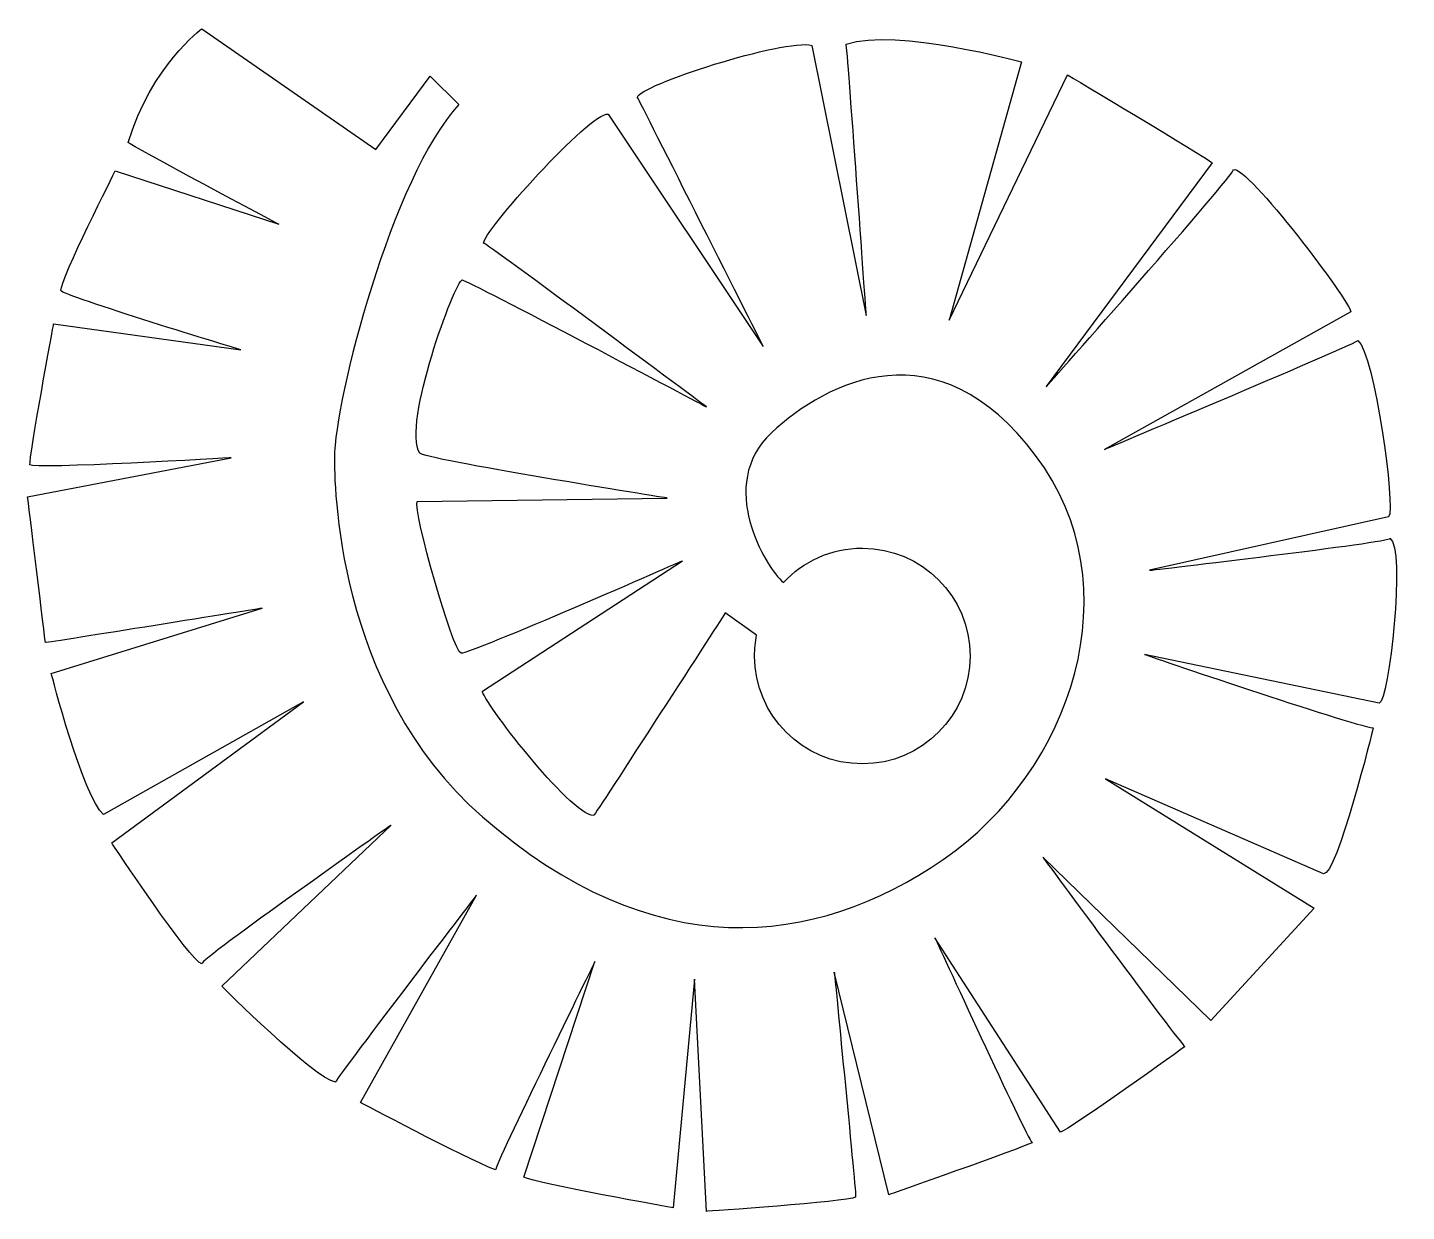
# Model space of a CAD drawing. Header units: centimetres. Extents: x -6.8 to 6.8, y -5.8 to 5.9.
import ezdxf

# ---------------------------------------------------------------- set-up
doc = ezdxf.new("R2010")
doc.units = ezdxf.units.CM
doc.header["$MEASUREMENT"] = 0
doc.layers.add('Camada 1', color=7, linetype='Continuous')

msp = doc.modelspace()

# ---------------------------------------------------------------- linework, layer by layer
at = {"layer": 'Camada 1'}
msp.add_open_spline([(0.41098, -0.12938), (0.39802, -0.19563), (0.39122, -0.26419), (0.39122, -0.33425), (0.39122, -0.33425), (0.39122, -0.92147), (0.86723, -1.39748), (1.45445, -1.39748), (1.45445, -1.39748), (2.04161, -1.39748), (2.51765, -0.92149), (2.51765, -0.33425), (2.51765, -0.33425), (2.51765, 0.25291), (2.04164, 0.72893), (1.45445, 0.72893), (1.45445, 0.72893), (1.14669, 0.72893), (0.86951, 0.5982), (0.67533, 0.38923), (0.67533, 0.38923), (0.49988, 0.54552), (0.00927, 1.35155), (0.55828, 1.86553), (0.55828, 1.86553), (1.10732, 2.37951), (2.19372, 2.92855), (3.16329, 1.64357), (3.16329, 1.64357), (4.13286, 0.35859), (3.52543, -1.46372), (2.25212, -2.33984), (2.25212, -2.33984), (0.97881, -3.21595), (-0.6076, -3.38807), (-2.29202, -1.91928), (-2.29202, -1.91928), (-3.7522, -0.646), (-3.7522, 1.40706), (-3.7522, 1.62024), (-3.7522, 1.62024), (-3.7522, 2.18094), (-3.1798, 4.40046), (-2.52564, 5.10134), (-2.52564, 5.10134), (-2.52564, 5.10134), (-2.80599, 5.38169), (-2.80599, 5.38169), (-2.80599, 5.38169), (-2.80599, 5.38169), (-3.34336, 4.65742), (-3.34336, 4.65742), (-3.34336, 4.65742), (-3.34336, 4.65742), (-5.06053, 5.84894), (-5.06053, 5.84894), (-5.06053, 5.84894), (-5.06053, 5.84894), (-5.56284, 5.47514), (-5.7848, 4.7275), (-5.7848, 4.7275), (-5.77313, 4.70414), (-4.30125, 3.92147), (-4.30125, 3.92147), (-4.30125, 3.92147), (-4.30125, 3.92147), (-5.9133, 4.44714), (-5.9133, 4.44714), (-5.9133, 4.44714), (-5.9133, 4.44714), (-6.45064, 3.38412), (-6.45064, 3.26731), (-6.45064, 3.26731), (-6.43897, 3.22058), (-4.67505, 2.68324), (-4.67505, 2.68324), (-4.67505, 2.68324), (-4.67505, 2.68324), (-6.52073, 2.94023), (-6.52073, 2.94023), (-6.52073, 2.94023), (-6.52073, 2.94023), (-6.76605, 1.62022), (-6.75438, 1.55011), (-6.75438, 1.55011), (-6.74269, 1.50338), (-4.7685, 1.6202), (-4.7685, 1.6202), (-4.7685, 1.6202), (-4.7685, 1.6202), (-6.77772, 1.2347), (-6.77772, 1.2347), (-6.77772, 1.2347), (-6.77772, 1.2347), (-6.60249, -0.19045), (-6.60249, -0.20215), (-6.60249, -0.20215), (-6.56743, -0.20215), (-4.46476, 0.13662), (-4.46476, 0.13662), (-4.46476, 0.13662), (-4.46476, 0.13662), (-6.54407, -0.50587), (-6.54407, -0.50587), (-6.54407, -0.50587), (-6.54407, -0.50587), (-6.22866, -1.73243), (-6.03009, -1.89596), (-6.03009, -1.89596), (-6.03009, -1.89596), (-4.0559, -0.78622), (-4.0559, -0.78622), (-4.0559, -0.78622), (-4.0559, -0.78622), (-5.94831, -2.17634), (-5.94831, -2.17634), (-5.94831, -2.17634), (-5.94831, -2.17634), (-5.16565, -3.35617), (-5.0605, -3.36784), (-5.0605, -3.36784), (-5.08386, -3.33281), (-3.19146, -2.00111), (-3.19146, -2.00111), (-3.19146, -2.00111), (-3.19146, -2.00111), (-4.86193, -3.5898), (-4.86193, -3.5898), (-4.86193, -3.5898), (-4.86193, -3.5898), (-3.95076, -4.50097), (-3.74049, -4.53603), (-3.74049, -4.53603), (-3.77552, -4.5477), (-2.35037, -2.69032), (-2.35037, -2.69032), (-2.35037, -2.69032), (-2.35037, -2.69032), (-3.49517, -4.7346), (-3.49517, -4.7346), (-3.49517, -4.7346), (-3.49517, -4.7346), (-2.49057, -5.27197), (-2.16347, -5.40045), (-2.16347, -5.40045), (-2.17514, -5.36542), (-1.18221, -3.34451), (-1.18221, -3.34451), (-1.18221, -3.34451), (-1.18221, -3.34451), (-1.88312, -5.47054), (-1.88312, -5.47054), (-1.88312, -5.47054), (-1.77797, -5.52893), (-0.41124, -5.77426), (-0.41124, -5.77426), (-0.41124, -5.77426), (-0.41124, -5.77426), (-0.20098, -3.51972), (-0.20098, -3.51972), (-0.20098, -3.51972), (-0.20098, -3.51972), (-0.08417, -5.80929), (-0.08417, -5.80929), (-0.08417, -5.80929), (-0.08417, -5.80929), (1.29426, -5.71584), (1.38771, -5.66911), (1.38771, -5.66911), (1.39938, -5.69247), (1.17745, -3.4496), (1.17745, -3.4496), (1.17745, -3.4496), (1.17745, -3.4496), (1.71482, -5.64572), (1.71482, -5.64572), (1.71482, -5.64572), (1.71482, -5.64572), (3.01146, -5.19013), (3.12828, -5.13174), (3.12828, -5.13174), (3.06989, -5.07332), (2.17041, -3.11083), (2.17041, -3.11083), (2.17041, -3.11083), (2.17041, -3.11083), (3.40866, -5.0266), (3.40866, -5.0266), (3.40866, -5.0266), (3.47872, -5.01493), (4.63522, -4.18554), (4.63522, -4.18554), (4.63522, -4.18554), (4.5768, -4.13879), (3.23343, -2.31647), (3.23343, -2.31647), (3.23343, -2.31647), (3.23343, -2.31647), (4.89221, -3.92852), (4.89221, -3.92852), (4.89221, -3.92852), (4.89221, -3.92852), (5.9085, -2.81878), (5.9085, -2.81878), (5.9085, -2.81878), (5.9085, -2.81878), (3.85256, -1.5455), (3.85256, -1.5455), (3.85256, -1.5455), (3.85256, -1.5455), (6.00196, -2.48001), (6.00196, -2.48001), (6.00196, -2.48001), (6.13044, -2.51507), (6.49258, -1.04316), (6.49258, -1.04316), (6.49258, -1.04316), (6.24728, -1.00813), (4.23804, -0.31892), (4.23804, -0.31892), (4.23804, -0.31892), (4.23804, -0.31892), (6.551, -0.79787), (6.551, -0.79787), (6.551, -0.79787), (6.64445, -0.79787), (6.81966, 0.7441), (6.65615, 0.82585), (6.65615, 0.82585), (6.69118, 0.79082), (4.2848, 0.51047), (4.2848, 0.51047), (4.2848, 0.51047), (4.2848, 0.51047), (6.64449, 1.03614), (6.64449, 1.03614), (6.64449, 1.03614), (6.71455, 1.11792), (6.50429, 2.64819), (6.34077, 2.7767), (6.34077, 2.7767), (6.3758, 2.76503), (3.84093, 1.70199), (3.84093, 1.70199), (3.84093, 1.70199), (3.84093, 1.70199), (6.27068, 3.05705), (6.27068, 3.05705), (6.27068, 3.05705), (6.28235, 3.13883), (5.24269, 4.51723), (5.11421, 4.45884), (5.11421, 4.45884), (5.11421, 4.40042), (3.26853, 2.32111), (3.26853, 2.32111), (3.26853, 2.32111), (3.26853, 2.32111), (4.90395, 4.52893), (4.90395, 4.52893), (4.90395, 4.52893), (4.83389, 4.58735), (3.4788, 5.39338), (3.4788, 5.39338), (3.4788, 5.39338), (3.4788, 5.39338), (2.31066, 2.9753), (2.31066, 2.9753), (2.31066, 2.9753), (2.31066, 2.9753), (3.02324, 5.52189), (3.02324, 5.52189), (3.02324, 5.52189), (3.02324, 5.52189), (1.79668, 5.86066), (1.29437, 5.69712), (1.29437, 5.69712), (1.30604, 5.68545), (1.49297, 3.02205), (1.49297, 3.02205), (1.49297, 3.02205), (1.49297, 3.02205), (0.9556, 5.68545), (0.9556, 5.68545), (0.9556, 5.68545), (0.69861, 5.75554), (-0.77327, 5.28828), (-0.7616, 5.17147), (-0.7616, 5.17147), (-0.73824, 5.12474), (0.47665, 2.71833), (0.47665, 2.71833), (0.47665, 2.71833), (0.47665, 2.71833), (-1.05365, 5.00793), (-1.05365, 5.00793), (-1.05365, 5.00793), (-1.22888, 5.03129), (-2.30357, 3.8281), (-2.28021, 3.73462), (-2.28021, 3.73462), (-2.26854, 3.74629), (-0.08409, 2.12257), (-0.08409, 2.12257), (-0.08409, 2.12257), (-0.08409, 2.12257), (-2.44378, 3.37249), (-2.4905, 3.37249), (-2.4905, 3.37249), (-2.56059, 3.37249), (-3.08626, 1.94734), (-2.91103, 1.66699), (-2.91103, 1.66699), (-2.89936, 1.60857), (-0.46959, 1.2231), (-0.46959, 1.2231), (-0.46959, 1.2231), (-0.46959, 1.2231), (-2.9344, 1.18804), (-2.9344, 1.18804), (-2.9344, 1.18804), (-2.98113, 1.10626), (-2.58396, -0.29553), (-2.5022, -0.3072), (-2.5022, -0.3072), (-2.42042, -0.31887), (-0.31775, 0.60397), (-0.31775, 0.60397), (-0.31775, 0.60397), (-0.31775, 0.60397), (-2.29194, -0.68098), (-2.29194, -0.68098), (-2.29194, -0.68098), (-2.30361, -0.75107), (-1.43919, -1.89587), (-1.19387, -1.90754), (-1.19387, -1.90754), (-1.1822, -1.89587), (0.10277, 0.09001), (0.10277, 0.09001), (0.10277, 0.09001), (0.10277, 0.09001), (0.41098, -0.12938), (0.41098, -0.12938)], degree=3, knots=[0, 0, 0, 0, 0.01149425, 0.01149425, 0.01149425, 0.01149425, 0.02298851, 0.02298851, 0.02298851, 0.02298851, 0.03448276, 0.03448276, 0.03448276, 0.03448276, 0.04597701, 0.04597701, 0.04597701, 0.04597701, 0.05747126, 0.05747126, 0.05747126, 0.05747126, 0.06896552, 0.06896552, 0.06896552, 0.06896552, 0.08045977, 0.08045977, 0.08045977, 0.08045977, 0.09195402, 0.09195402, 0.09195402, 0.09195402, 0.10344828, 0.10344828, 0.10344828, 0.10344828, 0.11494253, 0.11494253, 0.11494253, 0.11494253, 0.12643678, 0.12643678, 0.12643678, 0.12643678, 0.13793103, 0.13793103, 0.13793103, 0.13793103, 0.14942529, 0.14942529, 0.14942529, 0.14942529, 0.16091954, 0.16091954, 0.16091954, 0.16091954, 0.17241379, 0.17241379, 0.17241379, 0.17241379, 0.18390805, 0.18390805, 0.18390805, 0.18390805, 0.1954023, 0.1954023, 0.1954023, 0.1954023, 0.20689655, 0.20689655, 0.20689655, 0.20689655, 0.2183908, 0.2183908, 0.2183908, 0.2183908, 0.22988506, 0.22988506, 0.22988506, 0.22988506, 0.24137931, 0.24137931, 0.24137931, 0.24137931, 0.25287356, 0.25287356, 0.25287356, 0.25287356, 0.26436782, 0.26436782, 0.26436782, 0.26436782, 0.27586207, 0.27586207, 0.27586207, 0.27586207, 0.28735632, 0.28735632, 0.28735632, 0.28735632, 0.29885057, 0.29885057, 0.29885057, 0.29885057, 0.31034483, 0.31034483, 0.31034483, 0.31034483, 0.32183908, 0.32183908, 0.32183908, 0.32183908, 0.33333333, 0.33333333, 0.33333333, 0.33333333, 0.34482759, 0.34482759, 0.34482759, 0.34482759, 0.35632184, 0.35632184, 0.35632184, 0.35632184, 0.36781609, 0.36781609, 0.36781609, 0.36781609, 0.37931034, 0.37931034, 0.37931034, 0.37931034, 0.3908046, 0.3908046, 0.3908046, 0.3908046, 0.40229885, 0.40229885, 0.40229885, 0.40229885, 0.4137931, 0.4137931, 0.4137931, 0.4137931, 0.42528736, 0.42528736, 0.42528736, 0.42528736, 0.43678161, 0.43678161, 0.43678161, 0.43678161, 0.44827586, 0.44827586, 0.44827586, 0.44827586, 0.45977011, 0.45977011, 0.45977011, 0.45977011, 0.47126437, 0.47126437, 0.47126437, 0.47126437, 0.48275862, 0.48275862, 0.48275862, 0.48275862, 0.49425287, 0.49425287, 0.49425287, 0.49425287, 0.50574713, 0.50574713, 0.50574713, 0.50574713, 0.51724138, 0.51724138, 0.51724138, 0.51724138, 0.52873563, 0.52873563, 0.52873563, 0.52873563, 0.54022989, 0.54022989, 0.54022989, 0.54022989, 0.55172414, 0.55172414, 0.55172414, 0.55172414, 0.56321839, 0.56321839, 0.56321839, 0.56321839, 0.57471264, 0.57471264, 0.57471264, 0.57471264, 0.5862069, 0.5862069, 0.5862069, 0.5862069, 0.59770115, 0.59770115, 0.59770115, 0.59770115, 0.6091954, 0.6091954, 0.6091954, 0.6091954, 0.62068966, 0.62068966, 0.62068966, 0.62068966, 0.63218391, 0.63218391, 0.63218391, 0.63218391, 0.64367816, 0.64367816, 0.64367816, 0.64367816, 0.65517241, 0.65517241, 0.65517241, 0.65517241, 0.66666667, 0.66666667, 0.66666667, 0.66666667, 0.67816092, 0.67816092, 0.67816092, 0.67816092, 0.68965517, 0.68965517, 0.68965517, 0.68965517, 0.70114943, 0.70114943, 0.70114943, 0.70114943, 0.71264368, 0.71264368, 0.71264368, 0.71264368, 0.72413793, 0.72413793, 0.72413793, 0.72413793, 0.73563218, 0.73563218, 0.73563218, 0.73563218, 0.74712644, 0.74712644, 0.74712644, 0.74712644, 0.75862069, 0.75862069, 0.75862069, 0.75862069, 0.77011494, 0.77011494, 0.77011494, 0.77011494, 0.7816092, 0.7816092, 0.7816092, 0.7816092, 0.79310345, 0.79310345, 0.79310345, 0.79310345, 0.8045977, 0.8045977, 0.8045977, 0.8045977, 0.81609195, 0.81609195, 0.81609195, 0.81609195, 0.82758621, 0.82758621, 0.82758621, 0.82758621, 0.83908046, 0.83908046, 0.83908046, 0.83908046, 0.85057471, 0.85057471, 0.85057471, 0.85057471, 0.86206897, 0.86206897, 0.86206897, 0.86206897, 0.87356322, 0.87356322, 0.87356322, 0.87356322, 0.88505747, 0.88505747, 0.88505747, 0.88505747, 0.89655172, 0.89655172, 0.89655172, 0.89655172, 0.90804598, 0.90804598, 0.90804598, 0.90804598, 0.91954023, 0.91954023, 0.91954023, 0.91954023, 0.93103448, 0.93103448, 0.93103448, 0.93103448, 0.94252874, 0.94252874, 0.94252874, 0.94252874, 0.95402299, 0.95402299, 0.95402299, 0.95402299, 0.96551724, 0.96551724, 0.96551724, 0.96551724, 0.97701149, 0.97701149, 0.97701149, 0.97701149, 1, 1, 1, 1], dxfattribs=at)

doc.saveas('drawing.dxf')
